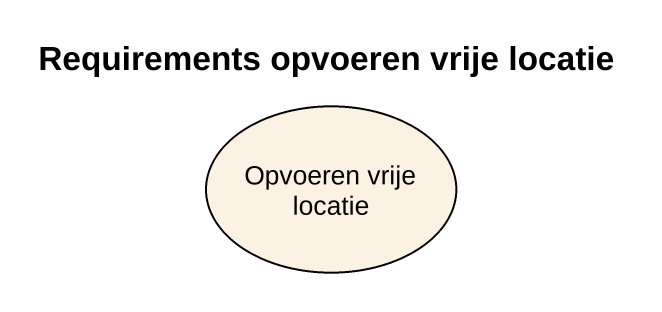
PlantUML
@startuml
title Requirements opvoeren vrije locatie
usecase "Opvoeren vrije locatie" as Opvoeren_vrije_locatie
@enduml
